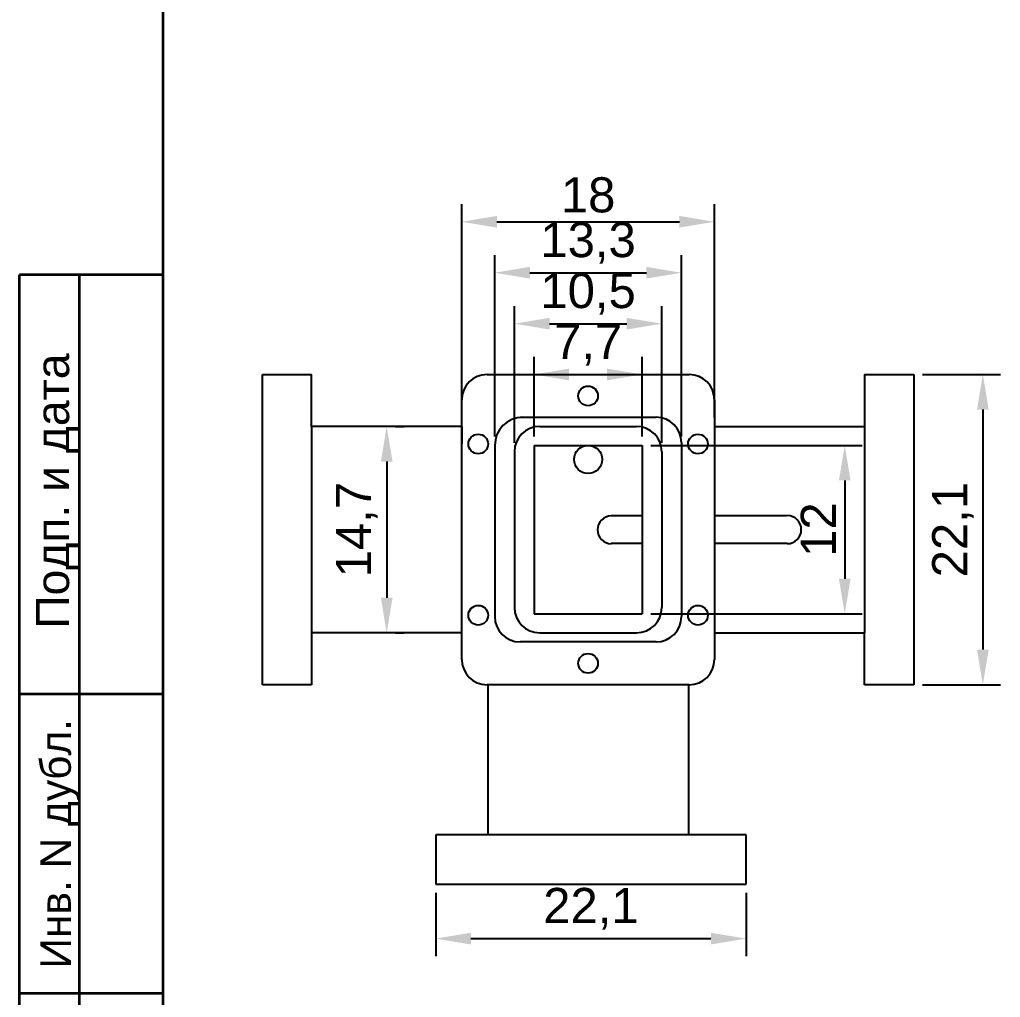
# Model space of a CAD drawing. Header units: millimetres. Extents: x 110 to 278, y 45 to 290.
# Drawn here: x 110.3 to 180.2, y 117.5 to 187.2 of the extents above; entities that cross this region are included whole.
import ezdxf

# ---------------------------------------------------------------- set-up
doc = ezdxf.new("R2010")
doc.units = ezdxf.units.MM
doc.styles.add('Arial$001', font='arial.ttf', dxfattribs={"height": 3.841954})
doc.styles.get("Standard").update_dxf_attribs({"font": 'arial.ttf'})
doc.dimstyles.new('ISO-25', dxfattribs={"dimtxt": 2.5, "dimasz": 2.5, "dimexe": 1.25, "dimexo": 0.625, "dimtad": 1, "dimtxsty": 'Standard', "dimcen": 2.5, "dimadec": 0, "dimazin": 0, "dimtfac": 1, "dimtmove": 0, "dimatfit": 3, "dimfxl": 1, "dimarcsym": 0})

# ---------------------------------------------------------------- blocks, each defined once
blk = doc.blocks.new('*D262')
at = {"color": 0, "lineweight": -2, "transparency": 16777216}
for p, q in [((141.838, 158.811), (141.838, 174.015)), ((159.838, 158.811), (159.838, 174.015)), ((144.338, 172.765), (157.338, 172.765))]:
    blk.add_line(p, q, dxfattribs=at)
at = {"color": 0, "transparency": 16777216}
for points in [[(144.338, 173.182), (144.338, 172.348), (141.838, 172.765)], [(157.338, 173.182), (157.338, 172.348), (159.838, 172.765)]]:
    blk.add_solid(points, dxfattribs=at)
at = {"layer": 'Defpoints', "color": 0, "transparency": 16777216}
for p in [(159.838, 172.765), (141.838, 158.186), (159.838, 158.186)]:
    blk.add_point(p, dxfattribs=at)
at = {"color": 0, "transparency": 16777216, "insert": (150.838, 174.666), "char_height": 2.5, "attachment_point": 5}
blk.add_mtext('18', dxfattribs=at)
blk = doc.blocks.new('*D263')
at = {"color": 0, "lineweight": -2, "transparency": 16777216}
for p, q in [((144.188, 157.461), (144.188, 170.385)), ((157.488, 157.461), (157.488, 170.385)), ((146.688, 169.135), (154.988, 169.135))]:
    blk.add_line(p, q, dxfattribs=at)
at = {"color": 0, "transparency": 16777216}
for points in [[(146.688, 169.552), (146.688, 168.719), (144.188, 169.135)], [(154.988, 169.552), (154.988, 168.719), (157.488, 169.135)]]:
    blk.add_solid(points, dxfattribs=at)
at = {"layer": 'Defpoints', "color": 0, "transparency": 16777216}
for p in [(157.488, 169.135), (144.188, 156.836), (157.488, 156.836)]:
    blk.add_point(p, dxfattribs=at)
at = {"color": 0, "transparency": 16777216, "insert": (150.838, 171.263), "char_height": 2.5, "attachment_point": 5}
blk.add_mtext('13,3', dxfattribs=at)
blk = doc.blocks.new('*D264')
at = {"color": 0, "lineweight": -2, "transparency": 16777216}
for p, q in [((145.588, 157.011), (145.588, 166.755)), ((156.088, 157.011), (156.088, 166.755)), ((148.088, 165.505), (153.588, 165.505))]:
    blk.add_line(p, q, dxfattribs=at)
at = {"color": 0, "transparency": 16777216}
for points in [[(148.088, 165.922), (148.088, 165.089), (145.588, 165.505)], [(153.588, 165.922), (153.588, 165.089), (156.088, 165.505)]]:
    blk.add_solid(points, dxfattribs=at)
at = {"layer": 'Defpoints', "color": 0, "transparency": 16777216}
for p in [(156.088, 165.505), (145.588, 156.386), (156.088, 156.386)]:
    blk.add_point(p, dxfattribs=at)
at = {"color": 0, "transparency": 16777216, "insert": (150.838, 167.633), "char_height": 2.5, "attachment_point": 5}
blk.add_mtext('10,5', dxfattribs=at)
blk = doc.blocks.new('*D265')
at = {"color": 0, "lineweight": -2, "transparency": 16777216}
for p, q in [((146.988, 157.461), (146.988, 163.136)), ((154.688, 157.461), (154.688, 163.136)), ((149.488, 161.886), (152.188, 161.886))]:
    blk.add_line(p, q, dxfattribs=at)
at = {"color": 0, "transparency": 16777216}
for points in [[(149.488, 162.303), (149.488, 161.469), (146.988, 161.886)], [(152.188, 162.303), (152.188, 161.469), (154.688, 161.886)]]:
    blk.add_solid(points, dxfattribs=at)
at = {"layer": 'Defpoints', "color": 0, "transparency": 16777216}
for p in [(154.688, 161.886), (146.988, 156.836), (154.688, 156.836)]:
    blk.add_point(p, dxfattribs=at)
at = {"color": 0, "transparency": 16777216, "insert": (150.838, 164.008), "char_height": 2.5, "attachment_point": 5}
blk.add_mtext('7,7', dxfattribs=at)
blk = doc.blocks.new('*D266')
at = {"color": 0, "lineweight": -2, "transparency": 16777216}
for p, q in [((155.313, 156.836), (170.371, 156.836)), ((169.121, 154.336), (169.121, 147.336)), ((155.313, 144.836), (170.371, 144.836))]:
    blk.add_line(p, q, dxfattribs=at)
at = {"color": 0, "transparency": 16777216}
for points in [[(168.705, 154.336), (169.538, 154.336), (169.121, 156.836)], [(168.705, 147.336), (169.538, 147.336), (169.121, 144.836)]]:
    blk.add_solid(points, dxfattribs=at)
at = {"layer": 'Defpoints', "color": 0, "transparency": 16777216}
for p in [(154.688, 156.836), (154.688, 144.836), (169.121, 144.836)]:
    blk.add_point(p, dxfattribs=at)
at = {"color": 0, "transparency": 16777216, "insert": (167.241, 150.836), "char_height": 2.5, "attachment_point": 5, "rotation": 90}
blk.add_mtext('12', dxfattribs=at)
blk = doc.blocks.new('*D267')
at = {"color": 0, "lineweight": -2, "transparency": 16777216}
for p, q in [((174.663, 161.886), (180.209, 161.886)), ((178.959, 159.386), (178.959, 142.286)), ((174.663, 139.786), (180.209, 139.786))]:
    blk.add_line(p, q, dxfattribs=at)
at = {"color": 0, "transparency": 16777216}
for points in [[(178.542, 159.386), (179.375, 159.386), (178.959, 161.886)], [(178.542, 142.286), (179.375, 142.286), (178.959, 139.786)]]:
    blk.add_solid(points, dxfattribs=at)
at = {"layer": 'Defpoints', "color": 0, "transparency": 16777216}
for p in [(174.038, 161.886), (174.038, 139.786), (178.959, 139.786)]:
    blk.add_point(p, dxfattribs=at)
at = {"color": 0, "transparency": 16777216, "insert": (176.831, 150.836), "char_height": 2.5, "attachment_point": 5, "rotation": 90}
blk.add_mtext('22,1', dxfattribs=at)
blk = doc.blocks.new('*D268')
at = {"color": 0, "lineweight": -2, "transparency": 16777216}
for p, q in [((139.988, 124.961), (139.988, 120.453)), ((162.088, 124.961), (162.088, 120.453)), ((142.488, 121.703), (159.588, 121.703))]:
    blk.add_line(p, q, dxfattribs=at)
at = {"color": 0, "transparency": 16777216}
for points in [[(142.488, 122.12), (142.488, 121.286), (139.988, 121.703)], [(159.588, 122.12), (159.588, 121.286), (162.088, 121.703)]]:
    blk.add_solid(points, dxfattribs=at)
at = {"layer": 'Defpoints', "color": 0, "transparency": 16777216}
for p in [(139.988, 125.586), (162.088, 125.586), (162.088, 121.703)]:
    blk.add_point(p, dxfattribs=at)
at = {"color": 0, "transparency": 16777216, "insert": (151.038, 123.83), "char_height": 2.5, "attachment_point": 5}
blk.add_mtext('22,1', dxfattribs=at)
blk = doc.blocks.new('*D269')
at = {"color": 0, "lineweight": -2, "transparency": 16777216}
for p, q in [((137.113, 158.186), (137.738, 158.186)), ((136.488, 155.686), (136.488, 145.986)), ((137.113, 143.486), (137.738, 143.486))]:
    blk.add_line(p, q, dxfattribs=at)
at = {"color": 0, "transparency": 16777216}
for points in [[(136.072, 155.686), (136.905, 155.686), (136.488, 158.186)], [(136.072, 145.986), (136.905, 145.986), (136.488, 143.486)]]:
    blk.add_solid(points, dxfattribs=at)
at = {"layer": 'Defpoints', "color": 0, "transparency": 16777216}
for p in [(136.488, 158.186), (136.488, 143.486), (136.488, 143.486)]:
    blk.add_point(p, dxfattribs=at)
at = {"color": 0, "transparency": 16777216, "insert": (134.361, 150.836), "char_height": 2.5, "attachment_point": 5, "rotation": 90}
blk.add_mtext('14,7', dxfattribs=at)

msp = doc.modelspace()

# ---------------------------------------------------------------- linework, layer by layer
for p, q in [((127.638, 139.786), (127.638, 161.886)), ((127.638, 161.886), (131.138, 161.886)), ((131.138, 158.186), (131.138, 161.886)), ((143.638, 161.886), (158.038, 161.886)), ((170.538, 161.886), (174.038, 161.886)), ((170.538, 161.886), (170.538, 158.186)), ((174.038, 161.886), (174.038, 139.786)), ((141.838, 141.586), (141.838, 160.086)), ((159.838, 160.086), (159.838, 141.586)), ((145.988, 158.836), (155.688, 158.836)), ((141.838, 158.186), (131.138, 158.186)), ((131.138, 158.186), (131.138, 143.486)), ((141.838, 158.186), (141.838, 156.936)), ((147.388, 158.186), (154.288, 158.186)), ((159.838, 158.186), (170.538, 158.186)), ((170.538, 158.186), (170.538, 143.486)), ((144.188, 156.836), (144.188, 144.636)), ((146.988, 156.836), (154.688, 156.836)), ((146.988, 156.836), (146.988, 144.836)), ((154.688, 156.836), (154.688, 144.836)), ((157.488, 157.036), (157.488, 144.636)), ((145.588, 156.386), (145.588, 145.286)), ((156.088, 156.386), (156.088, 145.286)), ((154.688, 151.807), (152.488, 151.807)), ((159.838, 151.836), (165.028, 151.836)), ((154.688, 149.836), (152.488, 149.836)), ((165.028, 149.836), (159.838, 149.836)), ((141.838, 143.486), (141.838, 144.736)), ((146.988, 144.836), (154.688, 144.836)), ((141.838, 143.486), (131.138, 143.486)), ((131.138, 143.486), (131.138, 139.786)), ((147.388, 143.486), (154.288, 143.486)), ((159.838, 143.486), (170.538, 143.486)), ((170.538, 139.786), (170.538, 143.486)), ((155.688, 142.836), (145.988, 142.836)), ((131.138, 139.786), (127.638, 139.786)), ((158.038, 139.786), (143.638, 139.786)), ((143.688, 139.786), (143.688, 129.086)), ((157.988, 139.786), (157.988, 129.086)), ((174.038, 139.786), (170.538, 139.786)), ((143.688, 129.086), (139.988, 129.086)), ((139.988, 129.086), (139.988, 125.586)), ((157.988, 129.086), (143.688, 129.086)), ((162.088, 129.086), (157.988, 129.086)), ((162.088, 125.586), (162.088, 129.086)), ((139.988, 125.586), (162.088, 125.586))]:
    msp.add_line(p, q)
at = {"color": 7, "linetype": 'Continuous', "lineweight": 35, "true_color": 0x000007}
for points in [[(120.563, 45.292), (120.563, 290.145), (120.563, 290.145)], [(110.338, 45.292), (110.338, 168.992), (110.338, 168.992)], [(120.563, 168.992), (110.338, 168.992), (110.338, 168.992)], [(114.606, 45.292), (114.606, 168.992), (114.606, 168.992)], [(120.563, 139.126), (110.338, 139.126), (110.338, 139.126)], [(120.563, 117.798), (110.338, 117.798), (110.338, 117.798)]]:
    msp.add_lwpolyline(points, dxfattribs=at)
for centre, radius in [((150.838, 160.361), 0.7), ((143.013, 156.936), 0.7), ((158.663, 156.936), 0.7), ((150.838, 155.836), 1), ((143.013, 144.736), 0.7), ((158.663, 144.736), 0.7), ((150.838, 141.311), 0.7)]:
    msp.add_circle(centre, radius)
for centre, radius, start, end in [((143.638, 160.086), 1.8, 90, 180), ((158.038, 160.086), 1.8, 0, 90), ((146.188, 156.836), 2, 90, 180), ((155.688, 157.036), 1.8, 0, 90), ((147.388, 156.386), 1.8, 90, 180), ((154.288, 156.386), 1.8, 0, 90), ((152.488, 150.821), 0.986, 90, 270), ((165.028, 150.836), 1, 270, 90), ((145.988, 144.636), 1.8, 180, 270), ((147.388, 145.286), 1.8, 180, 270), ((154.288, 145.286), 1.8, 270, 0), ((155.688, 144.636), 1.8, 270, 0), ((143.638, 141.586), 1.8, 180, 270), ((158.038, 141.586), 1.8, 270, 0)]:
    msp.add_arc(centre, radius, start, end)

# ---------------------------------------------------------------- texts
at = {"color": 7, "true_color": 0x000007, "style": 'Arial$001'}
for s, height, p in [('Подп. и дата', 2.36091, (113.862, 143.776)), ('Инв. N дубл.', 2.16626, (113.987, 119.569))]:
    msp.add_text(s, height=height, rotation=90, dxfattribs=at).set_placement(p)

# ---------------------------------------------------------------- dimensions: what is measured, and where the dimension line sits
for base, p1, p2, picture, middle in [((159.838, 172.765), (141.838, 158.186), (159.838, 158.186), '*D262', (150.838, 172.765)), ((157.488, 169.135), (144.188, 156.836), (157.488, 156.836), '*D263', (150.838, 169.135)), ((156.088, 165.505), (145.588, 156.386), (156.088, 156.386), '*D264', (150.838, 165.505)), ((154.688, 161.886), (146.988, 156.836), (154.688, 156.836), '*D265', (150.838, 161.886)), ((162.088, 121.703), (139.988, 125.586), (162.088, 125.586), '*D268', (151.038, 121.703))]:
    dim = msp.add_linear_dim(base=base, p1=p1, p2=p2, dimstyle='ISO-25')
    dim.commit()
    dim.dimension.update_dxf_attribs({"geometry": picture, "text_midpoint": middle, "dimtype": 160})
dim = msp.add_linear_dim(base=(178.959, 139.786), p1=(174.038, 161.886), p2=(174.038, 139.786), angle=90, dimstyle='ISO-25')
dim.commit()
dim.dimension.update_dxf_attribs({"geometry": '*D267', "text_midpoint": (178.959, 150.836), "dimtype": 160})
for base, p1, p2, picture, middle in [((136.488, 143.486), (136.488, 158.186), (136.488, 143.486), '*D269', (134.361, 150.836)), ((169.121, 144.836), (154.688, 156.836), (154.688, 144.836), '*D266', (167.241, 150.836))]:
    dim = msp.add_linear_dim(base=base, p1=p1, p2=p2, angle=90, dimstyle='ISO-25')
    dim.commit()
    dim.dimension.update_dxf_attribs({"geometry": picture, "text_midpoint": middle})

doc.saveas('drawing.dxf')
